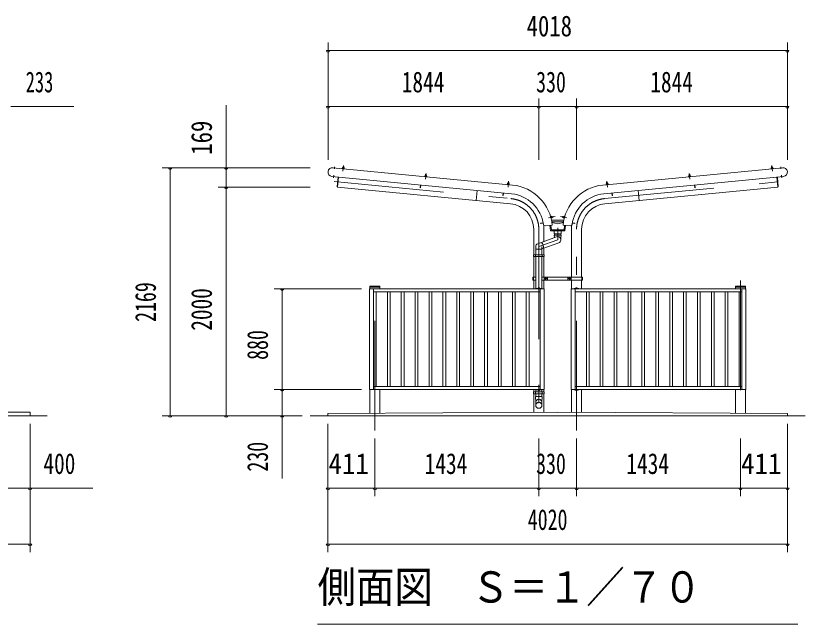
# Model space of a CAD drawing. Units: millimetres, scale not verified, with parts at other scales. Extents: x -34087 to 34090, y -14699 to 14701.
# Drawn here: x 5934 to 12839, y 1303 to 6628 of the extents above; entities that cross this region are included whole.
import ezdxf
from ezdxf.enums import TextEntityAlignment as Align

# ---------------------------------------------------------------- set-up
doc = ezdxf.new("R2010")
doc.units = ezdxf.units.MM
doc.header["$LTSCALE"] = 80
doc.linetypes.add('USER3', pattern=[24, 12, -5, 2, -5])
for name, color, linetype, lineweight in [('0-2_1-07BOLD', 7, 'Continuous', 18), ('0-3_1-27CENTER', 3, 'USER3', 18), ('0-4_1-47THIN', 4, 'Continuous', 18), ('0-5_1-57DIM', 3, 'Continuous', 18)]:
    doc.layers.add(name, color=color, linetype=linetype, lineweight=lineweight)
doc.styles.add('ＭＳ ゴシック', font='')
doc.styles.get('ＭＳ ゴシック').set_extended_font_data('MS Gothic')

msp = doc.modelspace()

# ---------------------------------------------------------------- linework, layer by layer
at = {"layer": '0-2_1-07BOLD'}
for p, q in [((10279.08, 5146.83), (8705.95, 5298.32)), ((8796.02, 5300.42), (8795.53, 5295.32)), ((8797.16, 5309.67), (8796.32, 5300.89)), ((8801.99, 5294.7), (8802.48, 5299.79)), ((11069.01, 5146.83), (12642.15, 5298.32)), ((12550.94, 5309.67), (12544.97, 5309.09)), ((12546.1, 5294.7), (12545.61, 5299.79)), ((12552.08, 5300.42), (12552.57, 5295.32)), ((8698.57, 5221.67), (10271.4, 5070.22)), ((9517.19, 5225.83), (9517.68, 5230.93)), ((9524.14, 5230.3), (9523.66, 5225.21)), ((11076.7, 5070.22), (12649.52, 5221.67)), ((11824.44, 5225.21), (11823.95, 5230.3)), ((11830.42, 5230.93), (11830.91, 5225.83)), ((12592.09, 5216.14), (12600.44, 5129.44)), ((10239.34, 5161.44), (10238.85, 5156.34)), ((10240.48, 5170.69), (10246.45, 5170.11)), ((10245.32, 5155.72), (10245.81, 5160.82)), ((12600.44, 5129.44), (11087.44, 4983.75)), ((11102.29, 5160.82), (11102.78, 5155.72)), ((11109.24, 5156.34), (11108.75, 5161.44)), ((11873.62, 5146.96), (11875.82, 5124.07)), ((9970.39, 5099.2), (9962.04, 5012.51)), ((11151.95, 5077.46), (11154.16, 5054.58)), ((11377.71, 5099.2), (11386.06, 5012.51)), ((10619.05, 4868.82), (10624.09, 4869.71)), ((10625.22, 4863.32), (10620.18, 4862.43)), ((10727.62, 4838.46), (10620.48, 4838.46)), ((10634.35, 4865.18), (10633.31, 4871.09)), ((10722.43, 4863.65), (10713.75, 4865.18)), ((10714.21, 4870.69), (10714.79, 4871.09)), ((10727.92, 4862.43), (10722.88, 4863.32)), ((10724, 4869.71), (10729.05, 4868.82)), ((10546.78, 4814), (10524.13, 4810)), ((10627.03, 4794.24), (10564.94, 4788.65)), ((10618.43, 4753.47), (10613.15, 4792.99)), ((10623.28, 4823.47), (10724.81, 4823.47)), ((10783.16, 4788.65), (10721.06, 4794.24)), ((10734.95, 4792.99), (10729.67, 4753.47)), ((10801.31, 4814), (10823.96, 4810)), ((10464.5, 4536.35), (10464.5, 4759.34)), ((10553.6, 4759.34), (10553.6, 4653.21)), ((10729.67, 4753.47), (10618.42, 4753.47)), ((10644.05, 4719.17), (10644.05, 4746.17)), ((10646.55, 4687.04), (10644.54, 4709.04)), ((10646.54, 4719.17), (10646.54, 4709.04)), ((10701.55, 4709.04), (10701.55, 4719.17)), ((10794.5, 4341.35), (10794.5, 4759.34)), ((10883.6, 4759.34), (10883.6, 4341.35)), ((10664.64, 4693.63), (10499.64, 4633.57)), ((10536.54, 4588.48), (10683.46, 4641.95)), ((10536.54, 4585.28), (10481.54, 4585.28)), ((10481.55, 4607.72), (10481.55, 4536.35)), ((10536.54, 4536.35), (10536.54, 4607.72)), ((10464.5, 4341.35), (10464.5, 4520.35)), ((10479.95, 4536.35), (10479.95, 4520.35)), ((10481.55, 4520.35), (10481.55, 4238.34)), ((10536.56, 4238.34), (10536.56, 4520.35)), ((10538.14, 4520.35), (10538.14, 4536.35)), ((10553.6, 4520.35), (10553.6, 4341.35)), ((10462.9, 4328.35), (10456.8, 4328.35)), ((10462.9, 4315.34), (10462.9, 4341.35)), ((10464.5, 4238.34), (10464.5, 4315.34)), ((10553.6, 4315.34), (10553.6, 4238.34)), ((10555.2, 4341.35), (10555.2, 4315.34)), ((10585.2, 4315.34), (10585.2, 4341.35)), ((10762.9, 4341.35), (10762.9, 4315.34)), ((10792.9, 4315.34), (10792.9, 4341.35)), ((10794.5, 4238.34), (10794.5, 4315.34)), ((10883.6, 4315.34), (10883.6, 4238.34)), ((10885.2, 4341.35), (10885.2, 4315.34)), ((10885.2, 4328.35), (10891.3, 4328.35)), ((9030.5, 4258.34), (9030.5, 4238.34)), ((9030.5, 4253.35), (9119.6, 4253.35)), ((9116.6, 4261.34), (9033.5, 4261.34)), ((9063.05, 3358.35), (9063.05, 4238.34)), ((9063.05, 4213.35), (10521.05, 4213.35)), ((9119.6, 4258.34), (9119.6, 4238.34)), ((10506.16, 4246.64), (10506.16, 4243.14)), ((10511.94, 4243.14), (10511.94, 4246.64)), ((10521.05, 4238.34), (10521.05, 3358.35)), ((10827.05, 4238.34), (10827.05, 3358.35)), ((12285.05, 4213.35), (10827.05, 4213.35)), ((10836.16, 4243.14), (10836.16, 4246.64)), ((10841.94, 4246.64), (10841.94, 4243.14)), ((12228.5, 4238.34), (12228.5, 4258.34)), ((12228.5, 4253.35), (12317.6, 4253.35)), ((12314.6, 4261.34), (12231.5, 4261.34)), ((12285.05, 3358.35), (12285.05, 4238.34)), ((12317.6, 4258.34), (12317.6, 4238.34)), ((9030.5, 3150.09), (9030.5, 3358.35)), ((10521.05, 3383.35), (9063.05, 3383.35)), ((9119.6, 3358.35), (9119.6, 3150.52)), ((10464.5, 3358.35), (10464.5, 3336.35)), ((10464.5, 3320.35), (10464.5, 3156.94)), ((10479.95, 3336.35), (10479.95, 3320.35)), ((10481.54, 3320.35), (10481.54, 3294.88)), ((10481.55, 3358.35), (10481.55, 3336.35)), ((10502.8, 3353.55), (10502.8, 3355.15)), ((10506.16, 3353.55), (10506.16, 3350.05)), ((10511.94, 3350.05), (10511.94, 3353.55)), ((10514.82, 3353.55), (10514.82, 3350.05)), ((10536.54, 3320.35), (10536.54, 3294.88)), ((10536.55, 3336.35), (10536.55, 3358.35)), ((10538.14, 3320.35), (10538.14, 3336.35)), ((10553.6, 3358.35), (10553.6, 3336.35)), ((10553.6, 3157.37), (10553.6, 3320.35)), ((10794.5, 3358.35), (10794.5, 3157.75)), ((10827.05, 3383.35), (12285.05, 3383.35)), ((10836.16, 3350.05), (10836.16, 3353.55)), ((10841.94, 3353.55), (10841.94, 3350.05)), ((10883.6, 3157.31), (10883.6, 3358.35)), ((12228.5, 3358.35), (12228.5, 3150.52)), ((12317.6, 3150.09), (12317.6, 3358.35)), ((6209.05, 3128.35), (-5090.95, 3128.35)), ((12839.05, 3128.35), (8509.05, 3128.35))]:
    msp.add_line(p, q, dxfattribs=at)
for points in [[(8790.8, 5295.77), (8790.65, 5294.18), (8806.57, 5292.65), (8806.73, 5294.24)], [(12557.3, 5295.77), (12541.37, 5294.24), (12541.53, 5292.65), (12557.45, 5294.18)], [(9512.46, 5226.29), (9528.39, 5224.75), (9528.23, 5223.16), (9512.31, 5224.69)], [(11835.79, 5224.69), (11819.86, 5223.16), (11819.71, 5224.75), (11835.64, 5226.29)], [(10233.97, 5155.21), (10249.89, 5153.67), (10250.05, 5155.26), (10234.12, 5156.8)], [(11098.2, 5153.67), (11114.13, 5155.21), (11113.98, 5156.8), (11098.05, 5155.26)], [(10621, 4857.75), (10619.42, 4857.47), (10616.65, 4873.23), (10618.22, 4873.51)], [(10727.1, 4857.75), (10729.88, 4873.51), (10731.45, 4873.23), (10728.67, 4857.47)], [(10565.08, 4325.46), (10570.08, 4322.57), (10575.08, 4325.46), (10575.08, 4331.23), (10570.08, 4334.12), (10565.08, 4331.23)], [(10773.02, 4325.46), (10778.02, 4322.57), (10783.02, 4325.46), (10783.02, 4331.23), (10778.02, 4334.12), (10773.02, 4331.23)], [(10556.05, 4238.34), (10556.05, 3358.35), (9028.05, 3358.35), (9028.05, 4238.34)], [(12320.05, 3358.35), (12320.05, 4238.34), (10792.05, 4238.34), (10792.05, 3358.35)], [(10555.2, 3320.35), (10555.2, 3336.35), (10462.9, 3336.35), (10462.9, 3320.35)]]:
    msp.add_lwpolyline(points, close=True, dxfattribs=at)
for points in [[(8792.3, 5295.63), (8792.79, 5300.73), (8793.7, 5301.14), (8804.89, 5300.07), (8805.72, 5299.49), (8805.22, 5294.39)], [(8802.28, 5300.32), (8803.13, 5309.09), (8802.68, 5309.64), (8797.7, 5310.12), (8797.16, 5309.67), (8803.13, 5309.09)], [(12555.8, 5295.63), (12555.31, 5300.73), (12554.4, 5301.14), (12543.2, 5300.07), (12542.38, 5299.49), (12542.88, 5294.39)], [(12545.81, 5300.32), (12544.97, 5309.09), (12545.42, 5309.64), (12550.39, 5310.12), (12550.94, 5309.67), (12551.78, 5300.89)], [(8752.82, 5216.45), (8744.77, 5132.83), (8747.95, 5132.53)], [(10260.66, 4983.75), (8747.66, 5129.44), (8756.01, 5216.14)], [(9526.89, 5224.89), (9527.38, 5229.99), (9526.56, 5230.58), (9515.36, 5231.66), (9514.45, 5231.24), (9513.96, 5226.14)], [(9517.98, 5231.41), (9518.82, 5240.18), (9519.37, 5240.63), (9524.34, 5240.15), (9524.79, 5239.6)], [(9518.82, 5240.18), (9524.79, 5239.6), (9523.95, 5230.83)], [(11834.14, 5226.14), (11833.65, 5231.24), (11832.73, 5231.66), (11821.54, 5230.58), (11820.72, 5229.99), (11821.21, 5224.89)], [(11829.28, 5240.18), (11828.73, 5240.63), (11823.75, 5240.15), (11823.31, 5239.6)], [(11824.15, 5230.83), (11823.31, 5239.6), (11829.28, 5240.18), (11830.12, 5231.41)], [(12595.28, 5216.45), (12603.33, 5132.83), (12600.14, 5132.53)], [(9477.66, 5146.65), (9475.46, 5123.76), (9472.28, 5124.07), (9474.48, 5146.96)], [(10235.62, 5156.65), (10236.11, 5161.75), (10237.03, 5162.17), (10248.23, 5161.09), (10249.04, 5160.51), (10248.55, 5155.41)], [(10245.61, 5161.34), (10246.45, 5170.11), (10246.01, 5170.66), (10241.03, 5171.14), (10240.48, 5170.69), (10239.64, 5161.92)], [(11099.55, 5155.41), (11099.06, 5160.51), (11099.87, 5161.09), (11111.07, 5162.17), (11111.99, 5161.75), (11112.48, 5156.65)], [(11101.64, 5170.11), (11102.09, 5170.66), (11107.07, 5171.14), (11107.61, 5170.69)], [(11108.46, 5161.92), (11107.61, 5170.69), (11101.64, 5170.11), (11102.49, 5161.34)], [(11875.82, 5124.07), (11872.63, 5123.76), (11870.43, 5146.65)], [(10199.33, 5077.16), (10197.13, 5054.27), (10193.94, 5054.58), (10196.15, 5077.46)], [(11154.16, 5054.58), (11150.97, 5054.27), (11148.77, 5077.16)], [(10620.74, 4859.23), (10625.79, 4860.12), (10626.13, 4861.07), (10624.17, 4872.15), (10623.53, 4872.92), (10618.48, 4872.02)], [(10624.63, 4869.56), (10633.31, 4871.09), (10633.89, 4870.69), (10634.76, 4865.76), (10634.35, 4865.18), (10625.67, 4863.65)], [(10714.21, 4870.69), (10713.34, 4865.76), (10713.75, 4865.18), (10714.79, 4871.09), (10723.47, 4869.56)], [(10729.61, 4872.02), (10724.57, 4872.92), (10723.92, 4872.15), (10721.97, 4861.07), (10722.31, 4860.12), (10727.36, 4859.23)], [(10524.13, 4810), (10523.58, 4813.16), (10546.2, 4817.15)], [(10605.87, 4792.33), (10612.04, 4746.17), (10736.06, 4746.17), (10742.23, 4792.33)], [(10724.04, 4818.63), (10674.05, 4807.07), (10624.06, 4818.63)], [(10823.96, 4810), (10824.52, 4813.16), (10801.89, 4817.15)], [(10704.05, 4746.17), (10704.05, 4719.17), (10644.05, 4719.17)], [(10644.54, 4709.04), (10703.55, 4709.04), (10701.55, 4687.05), (10701.55, 4667.79)], [(10553.6, 4594.69), (10553.6, 4536.35), (10462.9, 4536.35), (10462.9, 4520.35), (10555.2, 4520.35), (10555.2, 4536.35)], [(10481.55, 4341.35), (10456.8, 4341.35), (10456.8, 4315.34), (10481.55, 4315.34)], [(10536.56, 4341.35), (10891.3, 4341.35), (10891.3, 4315.34), (10536.56, 4315.34)], [(10489.05, 4238.34), (10489.05, 4241.54), (10529.05, 4241.54), (10529.05, 4238.34)], [(10515.3, 4241.54), (10515.3, 4243.14), (10502.8, 4243.14), (10502.8, 4241.54)], [(10503.28, 4243.14), (10503.28, 4246.64), (10504.15, 4247.15), (10513.95, 4247.15), (10514.82, 4246.64), (10514.82, 4243.14)], [(10859.05, 4238.34), (10859.05, 4241.54), (10819.05, 4241.54), (10819.05, 4238.34)], [(10832.8, 4241.54), (10832.8, 4243.14), (10845.3, 4243.14), (10845.3, 4241.54)], [(10844.82, 4243.14), (10844.82, 4246.64), (10843.95, 4247.15), (10834.15, 4247.15), (10833.27, 4246.64), (10833.27, 4243.14)], [(10529.05, 3358.35), (10529.05, 3355.15), (10489.05, 3355.15), (10489.05, 3358.35)], [(10502.8, 3353.55), (10515.3, 3353.55), (10515.3, 3355.15)], [(10514.82, 3350.05), (10513.95, 3349.55), (10504.15, 3349.55), (10503.28, 3350.05), (10503.28, 3353.55)], [(10819.05, 3358.35), (10819.05, 3355.15), (10859.05, 3355.15), (10859.05, 3358.35)], [(10845.3, 3355.15), (10845.3, 3353.55), (10832.8, 3353.55), (10832.8, 3355.15)], [(10833.27, 3353.55), (10833.27, 3350.05), (10834.15, 3349.55), (10843.95, 3349.55), (10844.82, 3350.05), (10844.82, 3353.55)], [(10479.55, 3294.88), (10538.54, 3294.88), (10536.54, 3245.22), (10536.54, 3219.38)], [(10481.55, 3219.38), (10481.55, 3245.22), (10479.55, 3294.88)], [(-4940.95, 3128.35), (-4940.95, 3158.35), (6059.05, 3158.35), (6059.05, 3128.35)], [(8664.05, 3128.35), (8664.05, 3148.35), (10674.05, 3158.35), (12684.05, 3148.35), (12684.05, 3128.35)]]:
    msp.add_lwpolyline(points, dxfattribs=at)
for centre, radius in [((10570.08, 4328.35), 6.25), ((10570.08, 4328.35), 4.9), ((10778.02, 4328.35), 6.25), ((10778.02, 4328.35), 4.9)]:
    msp.add_circle(centre, radius, dxfattribs=at)
for centre, radius, start, end in [((8703.67, 5259.96), 38.62, 82.41238, 262.41238), ((8791.45, 5292.09), 2, 84.4998, 264.4998), ((8794.17, 5298.21), 2.88, 50.11574, 110.11574), ((8798.27, 5289.91), 10.75, 66.91203, 102.08795), ((8803.87, 5297.28), 2.88, 58.88425, 118.88425), ((8805.38, 5290.75), 2, 264.50061, 84.50061), ((12542.71, 5290.75), 2, 95.49939, 275.49939), ((12544.22, 5297.28), 2.88, 61.11575, 121.11575), ((12549.83, 5289.91), 10.75, 77.91205, 113.08797), ((12553.92, 5298.21), 2.88, 69.88426, 129.88426), ((12556.65, 5292.09), 2, 275.5002, 95.5002), ((12644.43, 5259.96), 38.62, 277.58762, 97.58762), ((9513.11, 5222.61), 2, 84.4998, 264.4998), ((9515.83, 5228.72), 2.88, 50.11574, 110.11574), ((9519.93, 5220.42), 10.75, 66.91203, 102.08795), ((9525.54, 5227.79), 2.88, 58.88425, 118.88425), ((9527.04, 5221.26), 2, 264.50061, 84.50061), ((11821.05, 5221.26), 2, 95.49939, 275.49939), ((11822.56, 5227.79), 2.88, 61.11575, 121.11575), ((11828.17, 5220.42), 10.75, 77.91205, 113.08797), ((11832.26, 5228.72), 2.88, 69.88426, 129.88426), ((11834.99, 5222.61), 2, 275.5002, 95.5002), ((10234.77, 5153.12), 2, 84.4998, 264.4998), ((10237.5, 5159.23), 2.88, 50.11574, 110.11574), ((10241.59, 5150.93), 10.75, 66.91203, 102.08795), ((10247.2, 5158.3), 2.88, 58.88425, 118.88425), ((10248.71, 5151.78), 2, 264.50061, 84.50061), ((10239.05, 4759.34), 389.55, 5.13863, 84.10165), ((11109.05, 4759.34), 389.55, 95.89835, 174.86137), ((11099.39, 5151.78), 2, 95.49939, 275.49939), ((11100.9, 5158.3), 2.88, 61.11575, 121.11575), ((11106.5, 5150.93), 10.75, 77.91205, 113.08797), ((11110.59, 5159.23), 2.88, 69.88426, 129.88426), ((11113.32, 5153.12), 2, 275.5002, 95.5002), ((10239.05, 4759.34), 312.55, 7.76237, 84.05869), ((11109.05, 4759.34), 312.55, 95.94131, 172.23763), ((10239.05, 4759.34), 225.45, 0, 84.50003), ((11109.05, 4759.34), 225.45, 95.49997, 180), ((10614.48, 4871.83), 2.38, 10.01471, 190.01471), ((10617.59, 4858.16), 1.68, 190.00774, 10.00774), ((10621.47, 4870.9), 2.88, 335.62325, 35.62325), ((10614.56, 4864.74), 10.75, 352.41954, 27.59546), ((10623.17, 4861.31), 2.88, 344.39175, 44.39175), ((10724.93, 4861.31), 2.88, 135.60825, 195.60825), ((10733.53, 4864.74), 10.75, 152.40454, 187.58046), ((10726.63, 4870.9), 2.88, 144.37675, 204.37675), ((10730.5, 4858.16), 1.68, 169.99226, 349.99226), ((10733.62, 4871.83), 2.38, 349.98529, 169.98529), ((10563.6, 4803.59), 15, 187.76337, 275.1433), ((10239.05, 4759.34), 314.55, 0, 6.42661), ((10784.5, 4803.59), 15, 264.8567, 352.23663), ((11109.05, 4759.34), 314.55, 173.57339, 180), ((10509.05, 4607.72), 27.5, 110.0018, 180), ((10505.25, 4606.35), 44.27, 341.60916, 58.39587), ((10674.05, 4667.79), 27.5, 289.99896, 110.00061), ((9033.5, 4258.34), 3, 90, 180), ((9116.6, 4258.34), 3, 0, 90), ((10504.72, 4244.83), 2.32, 51.46857, 90), ((10509.05, 4238.64), 8.51, 70.17088, 109.83133), ((10513.38, 4244.83), 2.32, 90, 128.54623), ((10834.72, 4244.83), 2.32, 51.45377, 90), ((10839.05, 4238.64), 8.51, 70.16867, 109.82912), ((10843.38, 4244.83), 2.32, 90, 128.53143), ((12231.5, 4258.34), 3, 90, 180), ((12314.6, 4258.34), 3, 0, 90), ((10504.72, 3351.86), 2.32, 270, 308.53143), ((10509.05, 3358.06), 8.51, 250.16867, 289.82912), ((10513.38, 3351.86), 2.32, 231.45377, 270), ((10834.72, 3351.86), 2.32, 270, 308.54623), ((10839.05, 3358.06), 8.51, 250.17088, 289.83133), ((10843.38, 3351.86), 2.32, 231.46857, 270), ((10509.05, 3244.24), 27.55, 3.55867, 176.44133), ((10509.05, 3217.67), 27.55, 3.55867, 176.44133), ((10509.05, 3221.09), 27.55, 183.56303, 356.43697)]:
    msp.add_arc(centre, radius, start, end, dxfattribs=at)
at = {"layer": '0-3_1-27CENTER'}
for p, q in [((8796.06, 5266.97), (8801.03, 5318.49)), ((12547.07, 5318.49), (12552.03, 5266.97)), ((8722.77, 5307.12), (8721.09, 5289.66)), ((9522.69, 5249.01), (9517.72, 5197.48)), ((11825.41, 5249.01), (11830.37, 5197.48)), ((12627.01, 5289.66), (12625.33, 5307.12)), ((8715.55, 5232.09), (8713.53, 5211.18)), ((10239.38, 5128), (10244.34, 5179.52)), ((11103.75, 5179.52), (11108.71, 5128)), ((12634.57, 5211.18), (12632.55, 5232.09)), ((8718.88, 5176.97), (10264.93, 5028.1)), ((11083.17, 5028.1), (12629.22, 5176.97)), ((10593.73, 4861.07), (10650.57, 4871.09)), ((10697.53, 4871.09), (10754.36, 4861.07)), ((10509.05, 4759.34), (10509.05, 2999.66)), ((10839.05, 2999.66), (10839.05, 4759.34)), ((9075.05, 2999.66), (9075.05, 4311.34)), ((10582.58, 4328.35), (10557.57, 4328.35)), ((10570.08, 4340.84), (10570.08, 4315.85)), ((10790.52, 4328.35), (10765.52, 4328.35)), ((10778.02, 4340.84), (10778.02, 4315.85)), ((12273.05, 4311.34), (12273.05, 2999.66))]:
    msp.add_line(p, q, dxfattribs=at)
msp.add_lwpolyline([(10674.05, 4771.76), (10674.05, 4667.79), (10509.05, 4607.72)], dxfattribs=at)
for centre, start, end in [((10239.05, 4759.34), 0, 84.50003), ((11109.05, 4759.34), 95.49997, 180)]:
    msp.add_arc(centre, 270, start, end, dxfattribs=at)
at = {"layer": '0-4_1-47THIN'}
for p, q in [((9087.05, 4213.35), (9087.05, 3383.35)), ((9184.55, 3383.35), (9184.55, 4213.35)), ((9208.55, 4213.35), (9208.55, 3383.35)), ((9306.05, 3383.35), (9306.05, 4213.35)), ((9330.05, 4213.35), (9330.05, 3383.35)), ((9427.55, 3383.35), (9427.55, 4213.35)), ((9451.55, 4213.35), (9451.55, 3383.35)), ((9549.05, 3383.35), (9549.05, 4213.35)), ((9573.05, 4213.35), (9573.05, 3383.35)), ((9670.55, 3383.35), (9670.55, 4213.35)), ((9694.55, 4213.35), (9694.55, 3383.35)), ((9792.05, 3383.35), (9792.05, 4213.35)), ((9816.05, 4213.35), (9816.05, 3383.35)), ((9913.55, 3383.35), (9913.55, 4213.35)), ((9937.55, 4213.35), (9937.55, 3383.35)), ((10035.05, 3383.35), (10035.05, 4213.35)), ((10059.05, 4213.35), (10059.05, 3383.35)), ((10156.55, 3383.35), (10156.55, 4213.35)), ((10180.55, 4213.35), (10180.55, 3383.35)), ((10278.05, 3383.35), (10278.05, 4213.35)), ((10302.05, 4213.35), (10302.05, 3383.35)), ((10399.55, 3383.35), (10399.55, 4213.35)), ((10423.55, 4213.35), (10423.55, 3383.35)), ((10924.55, 3383.35), (10924.55, 4213.35)), ((10948.55, 4213.35), (10948.55, 3383.35)), ((11046.05, 3383.35), (11046.05, 4213.35)), ((11070.05, 4213.35), (11070.05, 3383.35)), ((11167.55, 3383.35), (11167.55, 4213.35)), ((11191.55, 4213.35), (11191.55, 3383.35)), ((11289.05, 3383.35), (11289.05, 4213.35)), ((11313.05, 4213.35), (11313.05, 3383.35)), ((11410.55, 3383.35), (11410.55, 4213.35)), ((11434.55, 4213.35), (11434.55, 3383.35)), ((11532.05, 3383.35), (11532.05, 4213.35)), ((11556.05, 4213.35), (11556.05, 3383.35)), ((11653.55, 3383.35), (11653.55, 4213.35)), ((11677.55, 4213.35), (11677.55, 3383.35)), ((11775.05, 3383.35), (11775.05, 4213.35)), ((11799.05, 4213.35), (11799.05, 3383.35)), ((11896.55, 3383.35), (11896.55, 4213.35)), ((11920.55, 4213.35), (11920.55, 3383.35)), ((12018.05, 3383.35), (12018.05, 4213.35)), ((12042.05, 4213.35), (12042.05, 3383.35)), ((12139.55, 3383.35), (12139.55, 4213.35)), ((12163.55, 4213.35), (12163.55, 3383.35)), ((12261.05, 3383.35), (12261.05, 4213.35))]:
    msp.add_line(p, q, dxfattribs=at)
at = {"layer": '0-5_1-57DIM'}
for p, q in [((8665.05, 5367.35), (8665.05, 6393.34)), ((12683.05, 5367.35), (12683.05, 6393.34)), ((8679.05, 6323.34), (8651.05, 6323.34)), ((8665.05, 6323.34), (12683.05, 6323.34)), ((12697.05, 6323.34), (12669.05, 6323.34)), ((10509.05, 5367.35), (10509.05, 5903.34)), ((10839.05, 5903.34), (10839.05, 5367.35)), ((5892.05, 5833.34), (6441.55, 5833.34)), ((7774.05, 5297.35), (7774.05, 5846.85)), ((8679.05, 5833.34), (8651.05, 5833.34)), ((8665.05, 5833.34), (10509.05, 5833.34)), ((10523.05, 5833.34), (10495.05, 5833.34)), ((10509.05, 5833.34), (10839.05, 5833.34)), ((10853.05, 5833.34), (10825.05, 5833.34)), ((10839.05, 5833.34), (12683.05, 5833.34)), ((12697.05, 5833.34), (12669.05, 5833.34)), ((7214.05, 5297.35), (8509.05, 5297.35)), ((7298.05, 5297.35), (7270.05, 5297.35)), ((7284.05, 3128.35), (7284.05, 5297.35)), ((7788.05, 5297.35), (7760.05, 5297.35)), ((7774.05, 5128.35), (7774.05, 5297.35)), ((8509.05, 5128.35), (7704.05, 5128.35)), ((7788.05, 5128.35), (7760.05, 5128.35)), ((7774.05, 3128.35), (7774.05, 5128.35)), ((8958.05, 4238.34), (8194.05, 4238.34)), ((8278.05, 4238.35), (8250.05, 4238.35)), ((8264.05, 3358.35), (8264.05, 4238.34)), ((8194.05, 3358.35), (8958.05, 3358.35)), ((8278.05, 3358.35), (8250.05, 3358.35)), ((8264.05, 3128.35), (8264.05, 3358.35)), ((8439.05, 3128.35), (7214.05, 3128.35)), ((7298.05, 3128.35), (7270.05, 3128.35)), ((7788.05, 3128.35), (7760.05, 3128.35)), ((8278.05, 3128.35), (8250.05, 3128.35)), ((8264.05, 3128.35), (8264.05, 2578.85)), ((6059.05, 1933.35), (6059.05, 3058.35)), ((8664.05, 1933.35), (8664.05, 3058.35)), ((12684.05, 1933.35), (12684.05, 3058.35)), ((9075.05, 2929.66), (9075.05, 2423.34)), ((10509.05, 2929.66), (10509.05, 2423.34)), ((10839.05, 2423.34), (10839.05, 2929.66)), ((12273.05, 2929.66), (12273.05, 2423.34)), ((5659.05, 2493.34), (6059.05, 2493.34)), ((6073.05, 2493.34), (6045.05, 2493.34)), ((6608.55, 2493.34), (6059.05, 2493.34)), ((8678.05, 2493.34), (8650.05, 2493.34)), ((8664.05, 2493.34), (9075.05, 2493.34)), ((9089.05, 2493.34), (9061.05, 2493.34)), ((9075.05, 2493.34), (10509.05, 2493.34)), ((10523.05, 2493.34), (10495.05, 2493.34)), ((10509.05, 2493.34), (10839.05, 2493.34)), ((10853.05, 2493.34), (10825.05, 2493.34)), ((10839.05, 2493.34), (12273.05, 2493.34)), ((12287.05, 2493.34), (12259.05, 2493.34)), ((12273.05, 2493.34), (12684.05, 2493.34)), ((12698.05, 2493.34), (12670.05, 2493.34)), ((-4940.95, 2003.35), (6059.05, 2003.35)), ((6073.05, 2003.35), (6045.05, 2003.35)), ((8678.05, 2003.35), (8650.05, 2003.35)), ((8664.05, 2003.35), (12684.05, 2003.35)), ((12698.05, 2003.35), (12670.05, 2003.35)), ((12774.05, 1303.35), (8574.05, 1303.35))]:
    msp.add_line(p, q, dxfattribs=at)
for centre in [(8665.05, 6323.34), (12683.05, 6323.34), (8665.05, 5833.34), (10509.05, 5833.34), (10839.05, 5833.34), (12683.05, 5833.34), (7284.05, 5297.35), (7774.05, 5297.35), (7774.05, 5128.35), (8264.05, 4238.35), (8264.05, 3358.35), (7284.05, 3128.35), (7774.05, 3128.35), (8264.05, 3128.35), (6059.05, 2493.34), (8664.05, 2493.34), (9075.05, 2493.34), (10509.05, 2493.34), (10839.05, 2493.34), (12273.05, 2493.34), (12684.05, 2493.34), (6059.05, 2003.35), (8664.05, 2003.35), (12684.05, 2003.35)]:
    msp.add_arc(centre, 14, 180, 0, dxfattribs=at)

# ---------------------------------------------------------------- texts
at = {"layer": '0-5_1-57DIM', "color": 7, "style": 'ＭＳ ゴシック'}
for s, height, width, p in [('4018', 182.3, 0.8, (10402.44, 6393.34)), ('233', 182.3, 0.65, (6020.6, 5903.34)), ('1844', 182.3, 0.75, (9310.47, 5903.34)), ('330', 182.3, 0.7, (10485.29, 5903.34)), ('1844', 182.3, 0.75, (11484.47, 5903.34)), ('400', 182.3, 0.75, (6176.12, 2563.34)), ('411', 182.3, 0.95, (8669.04, 2563.34)), ('1434', 182.3, 0.75, (9511.33, 2563.34)), ('330', 182.3, 0.7, (10485.29, 2563.34)), ('1434', 182.3, 0.75, (11275.32, 2563.34)), ('411', 182.3, 0.95, (12278.04, 2563.34)), ('4020', 182.3, 0.7, (10412.39, 2073.35)), ('側面図\u3000Ｓ＝１／７０', 273.5, 0.9, (8574.05, 1410.65))]:
    msp.add_text(s, height=height, dxfattribs=dict(at, width=width)).set_placement(p, align=Align.BOTTOM_LEFT)
for s, width, p in [('169', 0.8, (7704.05, 5412.39)), ('2169', 0.7, (7214.05, 3949.12)), ('2000', 0.75, (7704.05, 3872.1)), ('880', 0.7, (8194.05, 3616.74)), ('230', 0.7, (8194.05, 2638.85))]:
    msp.add_text(s, height=182.3, rotation=90, dxfattribs=dict(at, width=width)).set_placement(p, align=Align.BOTTOM_LEFT)

doc.saveas('drawing.dxf')
